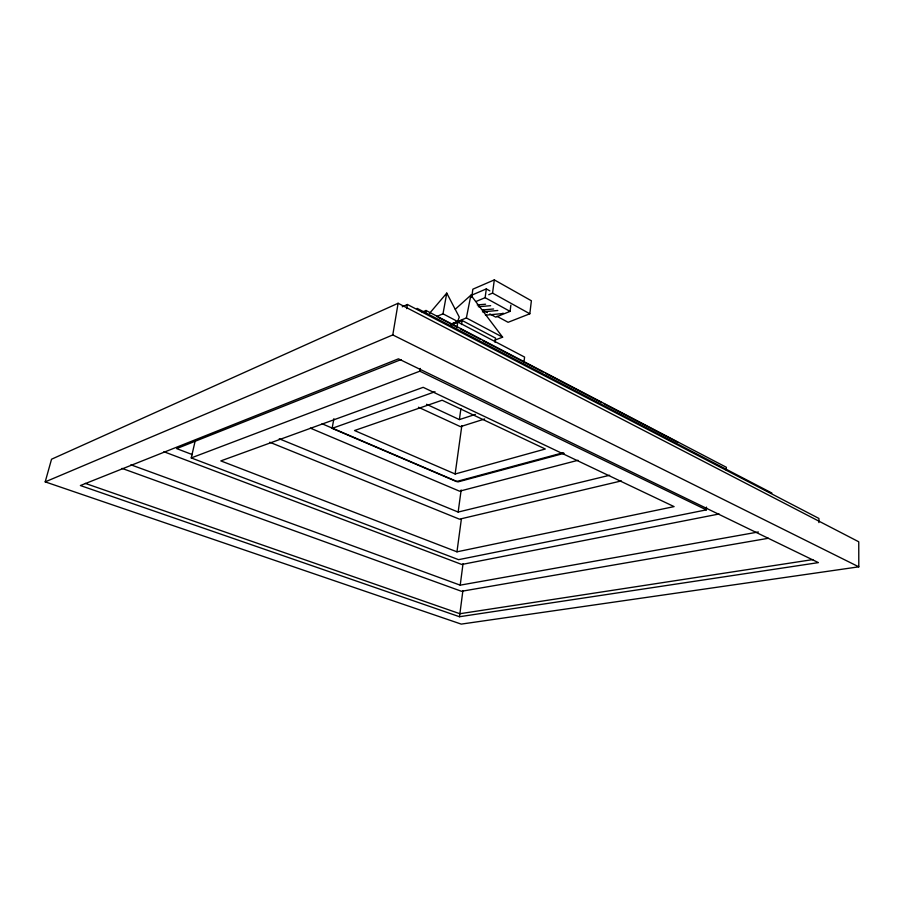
<?xml version="1.0" encoding="UTF-8"?>
<svg xmlns="http://www.w3.org/2000/svg" width="904" height="904" viewBox="0 0 904 904"><rect width="100%" height="100%" fill="white"/><g stroke="black" fill="none" stroke-linecap="round" stroke-linejoin="round"><path stroke-width="1.36" d="M818.877 522.58L818.934 518.455L407.399 304.49L402.257 306.784M726.24 470.08L726.364 467.289L426.01 310.479L422.134 312.151M195.287 440.474L191.241 457.921L458.577 559.666L706.34 509.867L706.487 507.099M523.913 362.64L524.58 357.08L457.797 322.016L451.311 324.672M496.963 316.276L508.093 322.299L529.823 313.778L531.382 300.761L494.318 279.89L472.837 289.19L471.741 297.484M489.821 313.925L495.742 317.134L510.071 311.383L510.862 305.19M130.91 464.814L460.215 585.159L463.029 563.734M495.03 342.3L495.573 338.13L462.102 320.468L451.797 324.694M459.492 616.731L818.402 562.616L398.449 358.843L80.388 485.538L459.492 616.731L462.904 590.583M456.961 551.824L674.09 506.613L423.162 387.33L220.825 460.904L456.961 551.824L461.39 518.885M488.748 294.715L492.544 293.099L494.318 279.89M476.046 301.495L485.12 297.676L486.318 288.907L489.866 290.885M279.246 438.79L458.158 512.059L461.153 489.979M455.141 473.99L545.281 449.017L442.124 400.223L354.526 430.53L455.141 473.99L461.82 425.784M426.53 404.269L459.39 419.592L460.927 408.597M461.515 324.547L462.102 320.468M456.995 327.553L457.797 322.016M425.569 313.259L426.01 310.479M191.241 457.921L419.851 371.194L420.281 368.448M406.721 308.659L407.399 304.49M45.2 481.866L392.788 334.932L398.11 303.269L858.755 541.79L858.8 566.831L461.243 624.11L45.2 481.866L51.539 459.221L398.11 303.269M436.643 316.513L443.005 313.812L446.757 293.111L459.277 317.089L457.616 321.496L451.22 324.118L466.374 317.948L502.613 337.181L494.906 340.119M563.158 452.734L456.475 481.549L332.107 428.36L333.881 418.733M466.374 317.948L470.894 295.167L502.613 337.181M429.524 313.372L446.757 293.111M455.277 309.236L470.894 295.167M472.091 294.998L486.318 288.907M401.048 359.589L176.653 448.61L192.416 454.633M332.107 428.36L435.016 391.737M459.39 419.592L475.402 414.405M484.68 418.981L460.464 426.665L418.428 407.241M564.141 453.299L457.966 481.911L322.061 423.761M577.972 460.294L459.571 491.188L310.332 428.123M458.158 512.059L609.612 475.267M621.353 480.917L459.481 519.178L269.776 442.248M719.087 513.992L461.82 564.48L163.895 451.729M460.215 585.159L758.366 531.981M768.366 538.275L461.526 591.295L122.017 468.385M812.865 559.587L459.887 613.726L85.326 483.391M485.437 315.168L502.172 313.631M482.453 311.857L497.81 310.49M482.6 309.948L493.607 308.987M478.284 306.738L490.657 305.688M477.222 304.919L485.584 304.219M419.851 371.194L706.34 509.867M392.788 334.932L858.8 566.831M417.117 308.354L771.892 493.053M438.033 317.202L458.034 327.643M460.543 328.943L480.544 339.384M483.041 340.695L543.044 372.007M545.541 373.307L601.804 402.664M604.301 403.975L678.056 442.463M443.005 313.812L457.616 321.496M482.713 310.083L487.448 312.648M485.12 297.676L510.071 311.383M492.544 293.099L529.823 313.778M503.042 313.1A1.763 1.266 85.2 0 1 501.844 313.586"/></g></svg>
